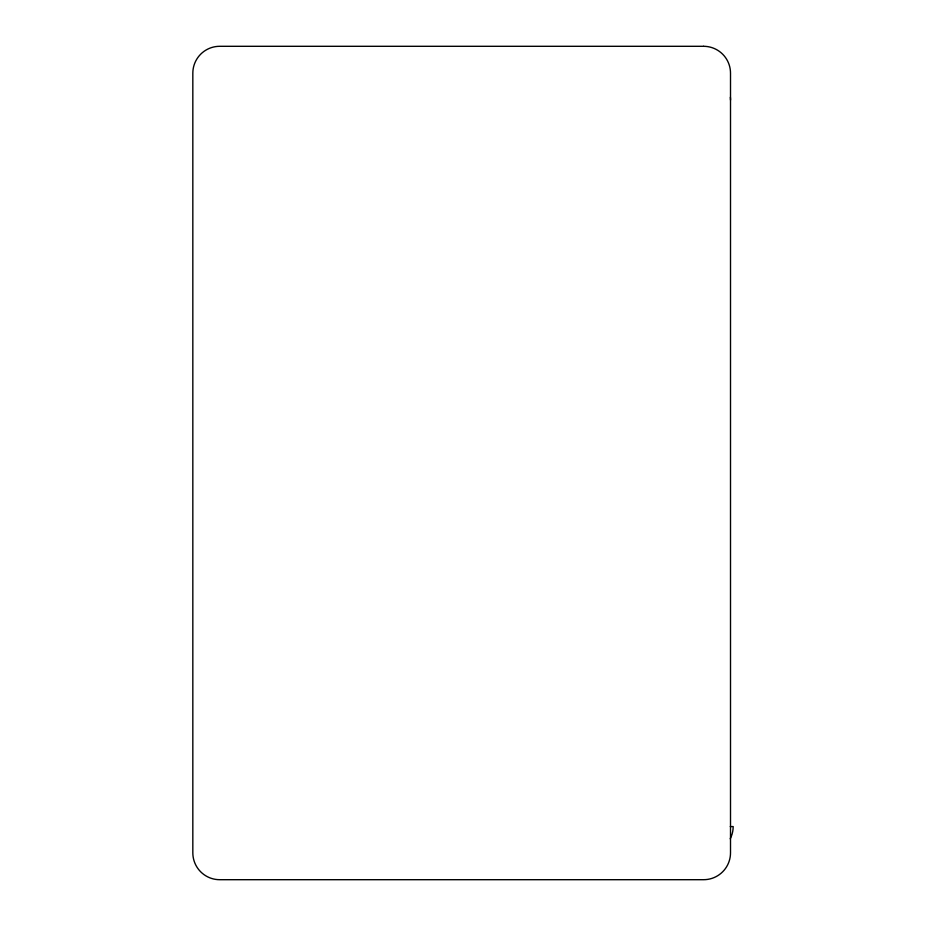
<?xml version="1.0" encoding="UTF-8"?>
<svg xmlns="http://www.w3.org/2000/svg" width="926" height="926" viewBox="0 0 926 926"><rect width="100%" height="100%" fill="white"/><g stroke="black" fill="none" stroke-linecap="round" stroke-linejoin="round"><path stroke-width="1.39" d="M730.278 826.571L733.172 826.571A26.889 26.889 0 0 1 730.232 838.782M730.359 97.265A26.889 26.889 0 0 1 730.51 100.066M703.621 46.3L219.717 46.3A26.889 26.889 0 0 0 192.828 73.189L192.828 852.811A26.889 26.889 0 0 0 219.717 879.7L703.621 879.7A26.889 26.889 0 0 0 730.51 852.811L730.51 73.189A26.889 26.889 0 0 0 703.621 46.3"/></g></svg>
